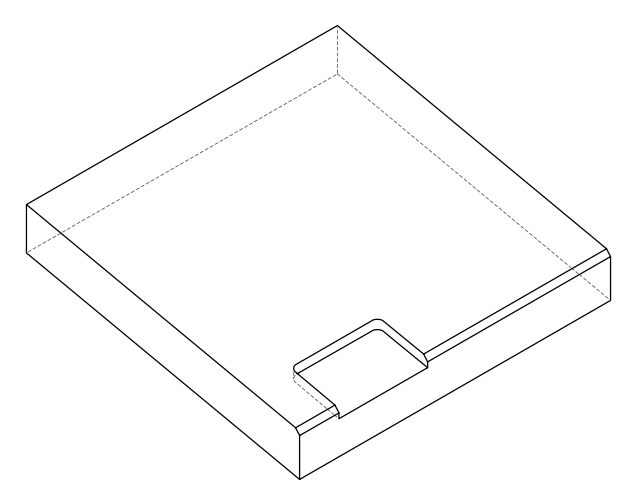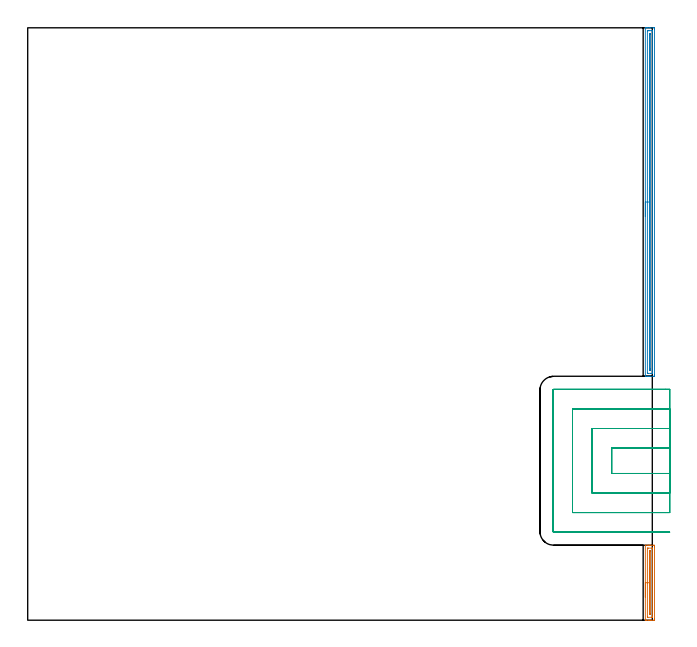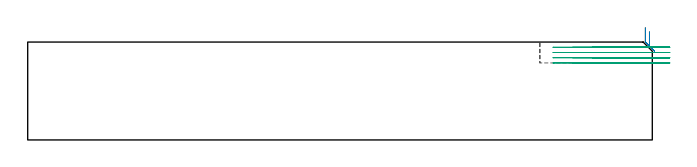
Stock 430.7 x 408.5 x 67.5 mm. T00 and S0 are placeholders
(PLAN: 3 operations, 1 tool changes, 16 min)
(1 AREA_MILL | FG_CHAMFER_SURFACE | UGT0205_001 | 1.4 min | 1107 mm3)
(2 AREA_MILL_1 | FG_CHAMFER_SURFACE_1 | UGT0205_001 | 5.93 min | 4849 mm3)
(3 MILL_SLOT | SLOT_PARTIAL_RECTANGULAR | UGT0201_100 | Follow Part, ap 4.5, ae 75% | 8.71 min | 129312 mm3)
(TOOL UGT0205_001 | Chamfer Mill 20 x 3 x 45 deg. | D20 FL50 Z2)
(TOOL UGT0201_100 | End Mill 18 mm | D18 FL22 Z2)
(OP 1 AREA_MILL)
G17 G21 G94 G90
T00 M6
G54
G17 G0 G90 X425.9 Y15.85 S1061 M3
G43 Z77.5 H0
G94 G1 Y15.888 Z76.628 F250.
Y16.002 Z75.763
Y16.191 Z74.912
Y16.453 Z74.08
Y16.787 Z73.274
Y17.19 Z72.5
Y17.658 Z71.764
Y18.19 Z71.072
Y18.779 Z70.429
Y19.422 Z69.839
Y20.114 Z69.308
Y20.85 Z68.84
Y21.624 Z68.437
Y22.43 Z68.103
Y23.262 Z67.841
Y24.114 Z67.652
Y24.978 Z67.538
Y25.85 Z67.5
Y51.601
X425.906 Y51.69 Z67.492
X426.121 Y51.7 Z67.278
X427.772 Z65.627
X428.165 Z65.231
X428.362 Z65.035
X429.049 Z64.349
X429.247 Z64.151
X429.935 Z63.459
X431.36 Z62.035
X431.704 Y51.697 Z61.691
X432.191 Y51.692 Z61.205
X432.193 Y51.648 Z61.203
X432.199 Y51.157 Z61.201
X432.2 Y50.659 Z61.2
Y0.933
X432.199 Y0.543 Z61.201
X432.193 Y0.052 Z61.203
X432.191 Y0.008 Z61.205
X431.704 Y0. Z61.691
X429.935 Z63.459
X429.247 Z64.151
X429.05 Z64.347
X428.362 Z65.035
X428.165 Z65.231
X426.671 Z66.728
X426.396 Z67.002
X426.119 Y0.001 Z67.279
X425.906 Y0.01 Z67.492
X425.9 Y0.099 Z67.5
Y25.85
X427.314 Z66.086
X427.315 Y49.381 Z66.085
X427.321 Y49.594 Z66.079
X427.325 Y49.69 Z66.075
X427.53 Y49.695 Z65.87
X427.849 Y49.699 Z65.551
X430.503 Z62.897
X430.679 Y49.694 Z62.721
X430.736 Y49.69 Z62.664
X430.779 Y49.676 Z62.621
X430.786 Y49.381 Z62.614
X430.785 Y2.319 Z62.615
X430.779 Y2.106 Z62.621
X430.775 Y2.01 Z62.625
X430.569 Y2.005 Z62.831
X430.251 Y2.001 Z63.149
X427.597 Z65.803
X427.421 Y2.006 Z65.979
X427.364 Y2.01 Z66.036
X427.321 Y2.024 Z66.079
X427.314 Y2.319 Z66.086
Y25.85
X428.728 Z64.672
X428.729 Y47.039 Z64.671
X428.734 Y47.605 Z64.666
X428.735 Y47.677 Z64.665
X428.862 Y47.691 Z64.538
X428.957 Y47.699 Z64.443
X429.05 Z64.35
X429.144 Y47.698 Z64.256
X429.332 Y47.69 Z64.068
X429.366 Y47.686 Z64.034
X429.368 Y47.678 Z64.032
X429.37 Y47.651 Z64.03
X429.371 Y47.605 Z64.029
X429.372 Y47.283 Z64.028
X429.371 Y4.661 Z64.029
X429.366 Y4.095 Z64.034
X429.365 Y4.023 Z64.035
X429.238 Y4.009 Z64.162
X429.143 Y4.001 Z64.257
X429.05 Z64.35
X428.956 Y4.002 Z64.444
X428.768 Y4.01 Z64.632
X428.734 Y4.014 Z64.666
X428.732 Y4.022 Z64.668
X428.73 Y4.049 Z64.67
X428.729 Y4.095 Z64.671
X428.728 Y4.417 Z64.672
Y25.85
Y26.722 Z64.71
Y27.586 Z64.823
Y28.438 Z65.012
Y29.27 Z65.275
Y30.076 Z65.608
Y30.85 Z66.011
Y31.586 Z66.48
Y32.278 Z67.011
Y32.921 Z67.6
Y33.51 Z68.244
Y34.042 Z68.936
Y34.51 Z69.672
Y34.913 Z70.445
Y35.247 Z71.251
Y35.509 Z72.083
Y35.698 Z72.935
Y35.812 Z73.8
Y35.85 Z74.672
G0 Z77.5
M5
M2
(OP 2 AREA_MILL_1)
G17 G21 G94 G90
T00 M6
G54
G17 G0 G90 X425.9 Y278.35 S1061 M3
G43 Z77.5 H0
G94 G1 Y278.388 Z76.628 F250.
Y278.502 Z75.764
Y278.691 Z74.912
Y278.953 Z74.08
Y279.287 Z73.274
Y279.69 Z72.5
Y280.159 Z71.764
Y280.69 Z71.072
Y281.279 Z70.429
Y281.922 Z69.84
Y282.614 Z69.308
Y283.35 Z68.84
Y284.124 Z68.437
Y284.93 Z68.103
Y285.762 Z67.841
Y286.614 Z67.652
Y287.478 Z67.538
Y288.35 Z67.5
Y408.345
X425.903 Y408.491 Z67.488
X425.918 Y408.493 Z67.473
X426.245 Y408.5 Z67.154
X426.665 Z66.734
X427.281 Z66.114
X428.473 Z64.924
X429.05 Z64.344
X431.415 Z61.981
X431.704 Y408.497 Z61.692
X432.191 Y408.491 Z61.205
X432.194 Y408.393 Z61.203
X432.199 Y407.899 Z61.201
X432.2 Y407.398 Z61.2
Y169.193
X432.199 Y168.801 Z61.201
X432.194 Y168.307 Z61.203
X432.191 Y168.209 Z61.205
X431.704 Y168.2 Z61.692
X429.05 Z64.344
X428.473 Z64.924
X428.165 Z65.231
X427.588 Z65.808
X427.281 Z66.114
X426.245 Z67.154
X425.918 Y168.207 Z67.473
X425.903 Y168.209 Z67.488
X425.9 Y168.355 Z67.5
Y288.35
X427.314 Z66.086
Y406.114
X427.316 Y406.329 Z66.084
X427.319 Y406.436 Z66.081
X427.321 Y406.481 Z66.079
X427.401 Y406.49 Z65.999
X427.785 Y406.498 Z65.615
X428.165 Y406.499 Z65.235
X428.668 Y406.5 Z64.732
X429.935 Z63.465
X430.437 Z62.963
X430.665 Y406.496 Z62.735
X430.765 Y406.492 Z62.635
X430.779 Y406.489 Z62.621
X430.781 Y406.474 Z62.619
X430.784 Y406.429 Z62.616
X430.785 Y406.335 Z62.615
X430.786 Y406.148 Z62.614
Y170.586
X430.784 Y170.371 Z62.616
X430.781 Y170.264 Z62.619
X430.779 Y170.219 Z62.621
X430.699 Y170.21 Z62.701
X430.315 Y170.202 Z63.085
X429.935 Y170.201 Z63.465
X429.432 Y170.2 Z63.968
X428.165 Z65.235
X427.663 Y170.201 Z65.737
X427.435 Y170.204 Z65.965
X427.335 Y170.209 Z66.065
X427.321 Y170.211 Z66.079
X427.319 Y170.226 Z66.081
X427.316 Y170.271 Z66.084
X427.315 Y170.365 Z66.085
X427.314 Y170.552 Z66.086
Y288.35
X428.728 Z64.672
X428.729 Y403.438 Z64.671
X428.73 Y403.761 Z64.67
X428.734 Y404.33 Z64.666
X428.736 Y404.483 Z64.664
X428.887 Y404.495 Z64.513
X429.05 Y404.498 Z64.35
X429.218 Y404.497 Z64.182
X429.33 Y404.493 Z64.07
X429.366 Y404.49 Z64.034
X429.367 Y404.476 Z64.033
X429.369 Y404.438 Z64.031
X429.371 Y404.33 Z64.029
Y173.262
Y172.939
X429.366 Y172.37 Z64.034
X429.365 Y172.217 Z64.035
X429.213 Y172.205 Z64.187
X429.05 Y172.202 Z64.35
X428.882 Y172.203 Z64.518
X428.77 Y172.207 Z64.63
X428.734 Y172.21 Z64.666
X428.733 Y172.224 Z64.667
X428.731 Y172.262 Z64.669
X428.729 Y172.37 Z64.671
X428.728 Y288.35 Z64.672
Y289.222 Z64.71
Y290.087 Z64.823
Y290.938 Z65.012
Y291.77 Z65.275
Y292.576 Z65.608
Y293.35 Z66.011
Y294.086 Z66.48
Y294.778 Z67.011
Y295.421 Z67.601
Y296.01 Z68.244
Y296.542 Z68.936
Y297.01 Z69.672
Y297.413 Z70.445
Y297.747 Z71.251
Y298.009 Z72.083
Y298.198 Z72.935
Y298.312 Z73.8
Y298.35 Z74.672
G0 Z77.5
M5
M2
(OP 3 MILL_SLOT)
G17 G21 G94 G90
T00 M6
G54
G17 G0 G90 X442.7 Y118.7 S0 M3
G43 Z77.5 H0
Z63.9
G94 G1 X439.7 F250.
X402.7 F500.
Y101.2
X439.7
X442.7 F250.
Y132.2
X439.7
X389.2 F500.
Y87.7
X439.7
X442.7 F250.
Y145.7
X439.7
X375.7 F500.
Y74.2
X439.7
X442.7 F250.
Y159.2
X439.7
X362.8 F500.
G3 X362.2 Y158.6 R0.6
G1 Y61.3
G3 X362.8 Y60.7 R0.6
G1 X439.7
X442.7 F250.
G0 Y118.7 Z60.3
G1 X439.7
X402.7 F500.
Y101.2
X439.7
X442.7 F250.
Y132.2
X439.7
X389.2 F500.
Y87.7
X439.7
X442.7 F250.
Y145.7
X439.7
X375.7 F500.
Y74.2
X439.7
X442.7 F250.
Y159.2
X439.7
X362.8 F500.
G3 X362.2 Y158.6 R0.6
G1 Y61.3
G3 X362.8 Y60.7 R0.6
G1 X439.7
X442.7 F250.
G0 Y118.7 Z56.7
G1 X439.7
X402.7 F500.
Y101.2
X439.7
X442.7 F250.
Y132.2
X439.7
X389.2 F500.
Y87.7
X439.7
X442.7 F250.
Y145.7
X439.7
X375.7 F500.
Y74.2
X439.7
X442.7 F250.
Y159.2
X439.7
X362.8 F500.
G3 X362.2 Y158.6 R0.6
G1 Y61.3
G3 X362.8 Y60.7 R0.6
G1 X439.7
X442.7 F250.
G0 Y118.7 Z53.1
G1 X439.7
X402.7 F500.
Y101.2
X439.7
X442.7 F250.
Y132.2
X439.7
X389.2 F500.
Y87.7
X439.7
X442.7 F250.
Y145.7
X439.7
X375.7 F500.
Y74.2
X439.7
X442.7 F250.
Y159.2
X439.7
X362.8 F500.
G3 X362.2 Y158.6 R0.6
G1 Y61.3
G3 X362.8 Y60.7 R0.6
G1 X439.7
X442.7 F250.
G0 Z77.5
M5
M2
